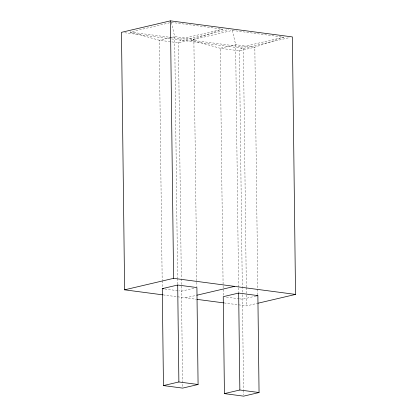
<?xml version="1.0" encoding="UTF-8"?>
<svg xmlns="http://www.w3.org/2000/svg" width="417" height="417" viewBox="0 0 417 417"><rect width="100%" height="100%" fill="white"/><g stroke="black" fill="none" stroke-linecap="round" stroke-linejoin="round"><path stroke-width="0.31" stroke-dasharray="2.08 1.56" d="M222.756 29.159L193.869 39.156L178.44 42.774L159.237 40.24L130.125 32.062L171.392 22.388L222.756 29.159L181.494 38.833L178.44 42.774L181.317 278.17M283.727 37.196L254.839 47.194L239.41 50.811L220.207 48.278L191.095 40.1L232.358 30.425L283.727 37.196L242.465 46.871L239.41 50.811L242.381 294.011M170.965 37.494L159.237 40.24L162.171 280.188M171.58 37.348L174.666 36.623L193.869 39.156L196.897 286.906M182.438 40.371L228.902 29.477M124.678 32.755L243.408 48.408L289.872 37.514M193.816 288.283L181.478 291.175L178.919 290.837M185.586 297.863L196.261 295.356M256.022 296.028L242.444 299.213L239.884 298.874M224.091 302.935L246.556 305.896L257.226 303.394M130.125 32.062L181.494 38.833M191.095 40.1L242.465 46.871M164.835 288.981L178.278 290.753M226.441 297.102L239.243 298.791M163.12 294.897L196.496 299.297M232.358 30.425L235.636 44.661L238.597 287.214M171.392 22.388L174.666 36.623L177.611 277.873M257.862 294.944L254.839 47.194L235.636 44.661L220.207 48.278L223.241 296.68M243.408 48.408L246.322 287.042M246.332 287.694L246.556 305.896M242.392 294.663L243.549 389.645M243.559 390.296L243.617 394.847M238.607 287.86L238.66 292.416M181.327 278.822L182.651 387.461M177.621 278.525L177.694 284.378M162.177 280.839L162.265 287.991"/><path stroke-width="0.63" d="M257.857 303.248L295.533 294.418L292.385 36.925L170.444 20.85L121.467 32.333L124.615 289.825L162.479 294.814M124.615 289.825L173.592 278.342L295.533 294.418M162.276 288.642L177.699 285.025L196.902 287.558L198.085 384.495L182.662 388.112L163.459 385.579L162.276 288.642L163.553 288.814M196.887 295.21L234.562 286.38M238.67 293.062L223.241 296.68L224.429 393.617L243.632 396.15L259.056 392.533L257.873 295.596L238.67 293.062L239.853 390.004L224.429 393.617M256.637 295.888L257.873 295.596M163.459 385.579L178.883 381.967L198.085 384.495M197.137 299.385L223.449 302.851M239.853 390.004L259.056 392.533M177.699 285.025L178.883 381.967M170.444 20.85L173.592 278.342"/></g></svg>
